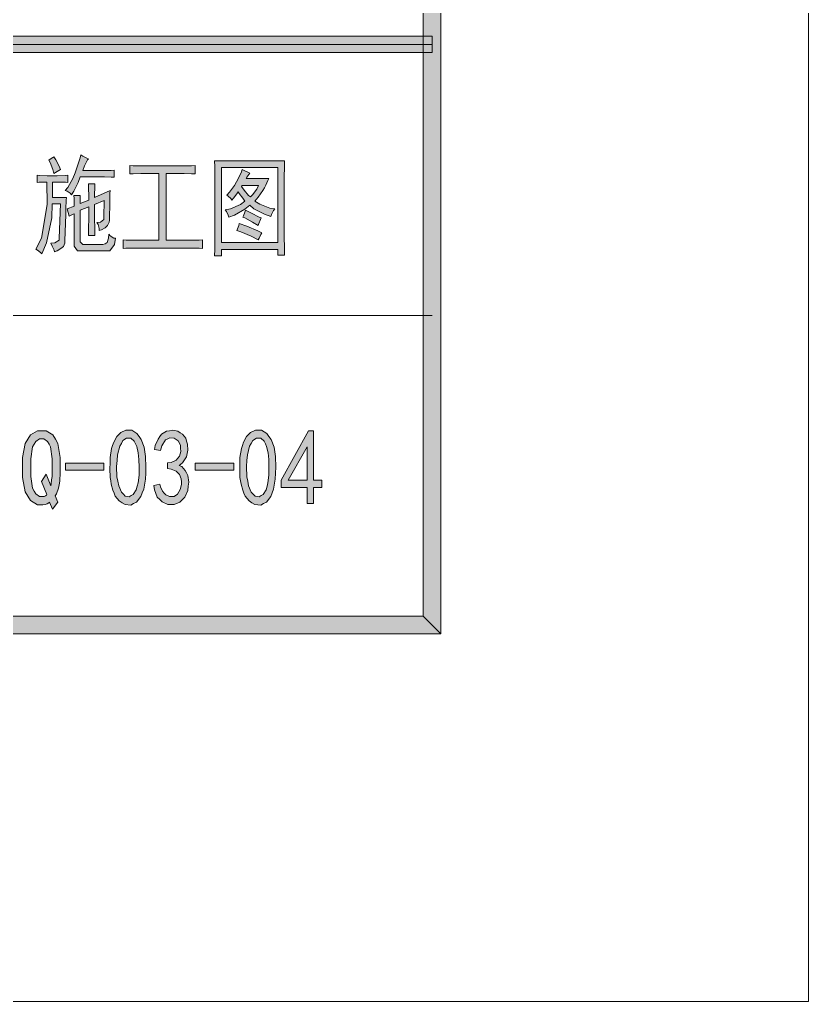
# Model space of a CAD drawing. Header units: millimetres. Extents: x 805 to 6044844, y 120 to 7887884.
# Drawn here: x 6041700 to 6044844, y 7798792 to 7802704 of the extents above; entities that cross this region are included whole.
import ezdxf

# ---------------------------------------------------------------- set-up
doc = ezdxf.new("R2010")
doc.units = ezdxf.units.MM

msp = doc.modelspace()

# ---------------------------------------------------------------- hatches: boundary and pattern name
h = msp.add_hatch(color=0)
h.dxf.hatch_style = 2
h.paths.add_polyline_path([(6043378.9, 7800256.9), (6043309.1, 7800327.2), (6043309.1, 7886349.6), (6043378.9, 7886419.9)])
h = msp.add_hatch(color=0)
h.dxf.hatch_style = 2
h.paths.add_polyline_path([(6035838.5, 7802573.2), (6035838.5, 7802637.6), (6043344, 7802637.6), (6043344, 7802573.2)])
h = msp.add_hatch(color=0)
h.dxf.hatch_style = 2
h.paths.add_polyline_path([(6041837, 7802157.9), (6041844.5, 7802145.5), (6041857.4, 7802120.3), (6041862.8, 7802107.4), (6041856.9, 7802103.1), (6041844, 7802095.1), (6041837, 7802090.8), (6041832.7, 7802107.4), (6041822.5, 7802134.2), (6041817.1, 7802144.4), (6041822.5, 7802148.2), (6041832.7, 7802154.6)])
h = msp.add_hatch(color=0)
h.dxf.hatch_style = 2
h.paths.add_polyline_path([(6041974.4, 7802149.8), (6041970.6, 7802145.5), (6041959.4, 7802121.9), (6041951.9, 7802102.6), (6042027, 7802102.6), (6042039.3, 7802102.6), (6042064.6, 7802103.1), (6042076.9, 7802104.2), (6042076.9, 7802075.7), (6042064.6, 7802076.3), (6042039.3, 7802077.3), (6042027, 7802077.3), (6041942.2, 7802077.3), (6041933.6, 7802055.3), (6041915.9, 7802019.9), (6041907.3, 7802006.5), (6041902.5, 7802012.4), (6041889.6, 7802021), (6041881.6, 7802023.1), (6041892.3, 7802035), (6041912.1, 7802070.4), (6041921.3, 7802094), (6041930.4, 7802117.6), (6041941.7, 7802153), (6041943.8, 7802164.8), (6041952.4, 7802160), (6041968, 7802151.9)])
h = msp.add_hatch(color=0)
h.dxf.hatch_style = 2
h.paths.add_polyline_path([(6042339.9, 7802120.8), (6042356, 7802120.8), (6042386, 7802121.9), (6042399.4, 7802122.4), (6042399.4, 7802089.2), (6042386, 7802089.7), (6042356, 7802090.8), (6042339.9, 7802090.8), (6042284.6, 7802090.8), (6042284.6, 7801824.6), (6042372.1, 7801824.6), (6042387.6, 7801824.6), (6042416.1, 7801825.1), (6042429, 7801826.2), (6042429, 7801792.4), (6042416.1, 7801793.4), (6042388.7, 7801794), (6042373.7, 7801794), (6042164.9, 7801794), (6042149.9, 7801794), (6042124.1, 7801793.4), (6042113.4, 7801792.4), (6042113.4, 7801826.2), (6042125.2, 7801825.1), (6042151.5, 7801824.6), (6042166, 7801824.6), (6042255.1, 7801824.6), (6042255.1, 7802090.8), (6042200.9, 7802090.8), (6042183.7, 7802090.8), (6042153.1, 7802089.7), (6042140.2, 7802089.2), (6042140.2, 7802122.4), (6042153.1, 7802121.9), (6042183.7, 7802120.8), (6042200.9, 7802120.8)])
h = msp.add_hatch(color=0)
h.paths.add_polyline_path([(6042756.3, 7802141.2), (6042755.8, 7802120.3), (6042755.3, 7802073.6), (6042755.3, 7802048.4), (6042755.3, 7801868), (6042755.3, 7801842.3), (6042755.8, 7801790.8), (6042756.3, 7801765.5), (6042729.5, 7801765.5), (6042729.5, 7801787.5), (6042504.6, 7801787.5), (6042504.6, 7801762.3), (6042477.3, 7801762.3), (6042478.3, 7801788.1), (6042478.9, 7801842.3), (6042478.9, 7801870.2), (6042478.9, 7802048.4), (6042478.9, 7802073.1), (6042478.3, 7802119.2), (6042477.3, 7802141.2)])
h.paths.add_polyline_path([(6042729.5, 7801816), (6042729.5, 7802114.4), (6042504.6, 7802114.4), (6042504.6, 7801816)])
h = msp.add_hatch(color=0)
h.dxf.hatch_style = 2
h.paths.add_polyline_path([(6041892.3, 7802055.3), (6041883.7, 7802055.9), (6041866, 7802057), (6041857.4, 7802057), (6041831.6, 7802057), (6041831.6, 7801994.7), (6041886.9, 7801994.7), (6041886.4, 7801984.5), (6041884.8, 7801950.7), (6041884.2, 7801927.1), (6041880.5, 7801823), (6041880.5, 7801813.3), (6041875.1, 7801799.9), (6041869.7, 7801795.6), (6041864.4, 7801791.8), (6041849.4, 7801783.2), (6041839.7, 7801779), (6041838.1, 7801784.9), (6041830.6, 7801801.5), (6041825.2, 7801812.8), (6041841.3, 7801814.4), (6041857.4, 7801824.6), (6041857.4, 7801832.6), (6041862.8, 7801969.5), (6041830.6, 7801969.5), (6041828.4, 7801913.7), (6041807.5, 7801814.4), (6041788.7, 7801770.4), (6041783.3, 7801776.3), (6041771, 7801785.9), (6041764.6, 7801789.2), (6041788.2, 7801832.6), (6041810.2, 7801966.8), (6041809.1, 7802057), (6041797.8, 7802057), (6041778.5, 7802055.9), (6041769.9, 7802055.3), (6041769.9, 7802083.8), (6041780.7, 7802083.3), (6041810.7, 7802082.2), (6041830.6, 7802082.2), (6041850.4, 7802082.2), (6041881.6, 7802083.3), (6041892.3, 7802083.8)])
h = msp.add_hatch(color=0)
h.paths.add_polyline_path([(6042617.9, 7802092.4), (6042613.6, 7802087.5), (6042606.1, 7802076.3), (6042602.8, 7802070.4), (6042693, 7802070.4), (6042690.3, 7802062.9), (6042681.7, 7802044.6), (6042675.8, 7802033.3), (6042669.4, 7802022.6), (6042650.6, 7801996.3), (6042637.7, 7801981.3), (6042658.1, 7801968.4), (6042697.8, 7801953.4), (6042717.2, 7801950.7), (6042712.9, 7801943.2), (6042704.8, 7801927.1), (6042701.1, 7801919), (6042676.4, 7801928.2), (6042634.5, 7801950.7), (6042617.9, 7801964.1), (6042598, 7801948.5), (6042556.2, 7801924.9), (6042534.2, 7801916.9), (6042532, 7801924.9), (6042524.5, 7801938.9), (6042519.1, 7801945.9), (6042540.6, 7801950.2), (6042580.8, 7801967.9), (6042598.6, 7801981.3), (6042589.4, 7801992), (6042576, 7802010.8), (6042571.7, 7802018.3), (6042565.8, 7802009.7), (6042552.9, 7801993.1), (6042546, 7801984.5), (6042541.7, 7801991.5), (6042531.5, 7802001.1), (6042526.1, 7802004.9), (6042537.4, 7802016.7), (6042557.2, 7802043), (6042565.3, 7802058), (6042573.3, 7802072.5), (6042584.6, 7802097.2), (6042587.8, 7802107.4), (6042594.8, 7802103.1), (6042609.8, 7802095.6)])
h.paths.add_polyline_path([(6042585.1, 7802038.7), (6042595.3, 7802024.2), (6042613, 7802003.8), (6042620.6, 7801997.9), (6042629.1, 7802006.5), (6042645.2, 7802029), (6042652.8, 7802043.5), (6042587.8, 7802043.5)])
h = msp.add_hatch(color=0)
h.dxf.hatch_style = 2
h.paths.add_polyline_path([(6041918, 7801960.9), (6041918, 7801970), (6041917.5, 7801991.5), (6041916.4, 7802003.3), (6041942.2, 7802003.3), (6041941.7, 7801992), (6041941.1, 7801975.9), (6041941.1, 7801971.1), (6041976, 7801984.5), (6041976, 7802000.6), (6041975.5, 7802033.3), (6041974.4, 7802050), (6042000.2, 7802050), (6041999.6, 7802035), (6041999.1, 7802007), (6041999.1, 7801994.7), (6042060.8, 7802023.1), (6042060.3, 7802010.8), (6042059.7, 7801988.8), (6042059.7, 7801979.7), (6042058.1, 7801905.1), (6042057, 7801897), (6042050.6, 7801883.6), (6042046.3, 7801879.3), (6042041.5, 7801874.5), (6042027, 7801866.4), (6042017.9, 7801863.2), (6042017.9, 7801871.8), (6042013, 7801887.9), (6042008.2, 7801895.4), (6042022.7, 7801897), (6042036.1, 7801907.8), (6042035.6, 7801916.9), (6042036.7, 7801982.9), (6041999.1, 7801967.9), (6041999.1, 7801922.2), (6041999.6, 7801860.5), (6042000.2, 7801844.4), (6041974.4, 7801844.4), (6041975.5, 7801864.8), (6041976, 7801921.2), (6041976, 7801957.7), (6041941.1, 7801944.3), (6041941.1, 7801829.4), (6041941.1, 7801818.7), (6041952.4, 7801807.4), (6041963.7, 7801807.4), (6042025.9, 7801807.4), (6042031.8, 7801807.4), (6042041.5, 7801810.1), (6042045.2, 7801812.8), (6042049, 7801815.4), (6042054.4, 7801833.7), (6042055.4, 7801849.8), (6042061.9, 7801842.3), (6042075.3, 7801833.7), (6042082.3, 7801832.6), (6042079, 7801807.4), (6042059.7, 7801782.2), (6042043.6, 7801782.2), (6041944.9, 7801782.2), (6041931.5, 7801782.2), (6041918, 7801801), (6041918, 7801819.2), (6041918, 7801930.8), (6041913.2, 7801928.7), (6041903, 7801923.9), (6041897.7, 7801920.6), (6041889.6, 7801950.7)])
h = msp.add_hatch(color=0)
h.dxf.hatch_style = 2
h.paths.add_polyline_path([(6042601.2, 7801944.3), (6042624.3, 7801932.4), (6042655.4, 7801916.9), (6042663.5, 7801913.7), (6042660.3, 7801907.2), (6042653.8, 7801891.7), (6042651.2, 7801883.6), (6042628.6, 7801897), (6042597.5, 7801913.7), (6042589.4, 7801916.9), (6042592.7, 7801922.8), (6042598.6, 7801936.7)])
h = msp.add_hatch(color=0)
h.dxf.hatch_style = 2
h.paths.add_polyline_path([(6042576, 7801891.7), (6042605.5, 7801880.9), (6042650.1, 7801862.1), (6042665.1, 7801854.6), (6042661.3, 7801848.2), (6042654.9, 7801833.7), (6042651.2, 7801826.2), (6042623.8, 7801840.7), (6042581.4, 7801858.9), (6042566.4, 7801863.2), (6042569, 7801870.2), (6042573.9, 7801884.1)])
h = msp.add_hatch(color=0)
h.paths.add_polyline_path([(6041862.2, 7800919.2), (6041862.2, 7800899.3), (6041860.1, 7800865), (6041857.9, 7800851), (6041855.3, 7800837.1), (6041847.7, 7800815.1), (6041842.4, 7800806.5), (6041853.1, 7800781.3), (6041831.6, 7800752.8), (6041819.3, 7800781.3), (6041816.6, 7800778.6), (6041809.6, 7800774.8), (6041805.9, 7800773.8), (6041801.6, 7800772.1), (6041793, 7800771.1), (6041788.2, 7800771.1), (6041771, 7800771.1), (6041743.1, 7800788.2), (6041732.9, 7800805.4), (6041722.7, 7800823.1), (6041712.5, 7800880), (6041712.5, 7800919.2), (6041712.5, 7800958.9), (6041722.7, 7801015.3), (6041732.9, 7801032.4), (6041743.1, 7801049.1), (6041771, 7801065.7), (6041788.2, 7801065.7), (6041805.9, 7801065.7), (6041833.3, 7801049.1), (6041842.9, 7801032.4), (6041852.6, 7801015.3), (6041862.2, 7800958.9)])
h.paths.add_polyline_path([(6041830, 7800919.2), (6041830, 7800954.6), (6041824.1, 7801001.3), (6041817.7, 7801012), (6041811.8, 7801022.8), (6041796.8, 7801034), (6041788.2, 7801034), (6041779.6, 7801034), (6041764.6, 7801022.8), (6041758.1, 7801012), (6041751.7, 7801001.3), (6041745.2, 7800954.6), (6041745.2, 7800919.2), (6041745.2, 7800883.8), (6041751.7, 7800837.1), (6041758.1, 7800825.8), (6041764.6, 7800814.5), (6041779.6, 7800803.3), (6041788.2, 7800803.3), (6041791.4, 7800803.3), (6041797.8, 7800804.3), (6041800.5, 7800805.4), (6041803.2, 7800807), (6041807, 7800809.7), (6041808.6, 7800811.3), (6041787.1, 7800863.9), (6041805.9, 7800892.4), (6041824.7, 7800846.7), (6041825.7, 7800855.3), (6041827.9, 7800870.4), (6041829, 7800877.3), (6041829.5, 7800883.8), (6041830, 7800905.2)])
h = msp.add_hatch(color=0)
h.paths.add_polyline_path([(6042060.8, 7800936.9), (6042061.3, 7800959.4), (6042066.2, 7800994.9), (6042070.5, 7801007.7), (6042075.3, 7801020.6), (6042087.6, 7801042.6), (6042095.7, 7801050.7), (6042103.7, 7801059.3), (6042123.6, 7801067.9), (6042135.4, 7801067.9), (6042147.2, 7801067.9), (6042167.6, 7801055.5), (6042176.7, 7801043.2), (6042185.3, 7801030.8), (6042196.6, 7801000.2), (6042199.3, 7800981.4), (6042201.9, 7800963.2), (6042203.6, 7800920.8), (6042203, 7800896.7), (6042201.9, 7800872.5), (6042195, 7800833.3), (6042189.1, 7800818.3), (6042183.7, 7800803.3), (6042166.5, 7800781.8), (6042154.7, 7800775.9), (6042143.5, 7800770), (6042120.4, 7800771.6), (6042109.1, 7800778.6), (6042097.8, 7800786.1), (6042081.2, 7800804.9), (6042076.9, 7800816.7), (6042072.1, 7800828.5), (6042065.1, 7800853.2), (6042063.5, 7800866.1), (6042061.3, 7800879.5), (6042059.7, 7800914.9)])
h.paths.add_polyline_path([(6042088.7, 7800947.1), (6042087.1, 7800924), (6042088.2, 7800882.7), (6042091.4, 7800864.5), (6042095.2, 7800846.7), (6042105.9, 7800821), (6042113.9, 7800813.5), (6042121.4, 7800805.4), (6042137.5, 7800802.7), (6042145.6, 7800807.6), (6042153.6, 7800811.9), (6042165.5, 7800830.6), (6042169.2, 7800844.6), (6042173, 7800858.5), (6042176.7, 7800888.6), (6042176.7, 7800905.2), (6042176.7, 7800921.3), (6042175.7, 7800951.4), (6042174.6, 7800964.8), (6042173.5, 7800978.2), (6042167.6, 7801002.9), (6042162.2, 7801013.6), (6042157.4, 7801024.9), (6042144, 7801036.2), (6042135.4, 7801036.7), (6042126.8, 7801036.7), (6042112.3, 7801026.5), (6042105.9, 7801015.3), (6042099.4, 7801004.5), (6042090.9, 7800970.2)])
h = msp.add_hatch(color=0)
h.dxf.hatch_style = 2
h.paths.add_polyline_path([(6042234.7, 7800848.4), (6042258.8, 7800853.7), (6042261.5, 7800842.4), (6042270.1, 7800824.7), (6042276, 7800817.2), (6042282.5, 7800810.2), (6042297.5, 7800803.3), (6042306.6, 7800803.8), (6042315.7, 7800804.3), (6042330.2, 7800813.5), (6042335.6, 7800822.6), (6042340.9, 7800831.2), (6042345.8, 7800851.6), (6042345.2, 7800862.8), (6042344.2, 7800874.1), (6042337.2, 7800891.8), (6042330.8, 7800898.3), (6042324.3, 7800904.7), (6042303.9, 7800913.3), (6042290, 7800916), (6042290, 7800938), (6042303.9, 7800939.6), (6042324.3, 7800948.7), (6042330.8, 7800956.2), (6042337.2, 7800964.3), (6042343.1, 7800983.6), (6042342, 7800995.9), (6042341.5, 7801008.3), (6042332.9, 7801026), (6042324.8, 7801031.4), (6042316.8, 7801036.7), (6042299.6, 7801038.3), (6042290.5, 7801034), (6042281.4, 7801029.7), (6042266.9, 7801006.1), (6042261.5, 7800986.8), (6042237.4, 7800991.6), (6042241.1, 7801007.2), (6042252.4, 7801032.4), (6042259.4, 7801042.6), (6042266.4, 7801052.3), (6042285.7, 7801064.1), (6042298, 7801065.7), (6042309.8, 7801067.9), (6042331.3, 7801064.1), (6042340.4, 7801058.2), (6042349.5, 7801052.8), (6042362.4, 7801036.2), (6042365.6, 7801024.9), (6042369.4, 7801013.1), (6042370.5, 7800988.4), (6042367.8, 7800975), (6042365.1, 7800961.6), (6042349.5, 7800938), (6042336.7, 7800927.8), (6042346.3, 7800922.9), (6042360.8, 7800907.4), (6042365.6, 7800897.7), (6042371, 7800887.5), (6042374.2, 7800860.7), (6042372.6, 7800844.6), (6042371, 7800828), (6042359.2, 7800801.7), (6042349, 7800791.5), (6042338.8, 7800781.3), (6042316.3, 7800771.6), (6042303.4, 7800772.1), (6042290.5, 7800772.1), (6042268, 7800782.3), (6042258.8, 7800792), (6042249.2, 7800801.7), (6042237.4, 7800830.1)])
h = msp.add_hatch(color=0)
h.paths.add_polyline_path([(6042578.2, 7800936.9), (6042578.7, 7800959.4), (6042584.1, 7800994.9), (6042588.4, 7801007.7), (6042592.7, 7801020.6), (6042605, 7801042.6), (6042613, 7801050.7), (6042621.1, 7801059.3), (6042641, 7801067.9), (6042652.8, 7801067.9), (6042664.6, 7801067.9), (6042685.5, 7801055.5), (6042694.1, 7801043.2), (6042702.7, 7801030.8), (6042714.5, 7801000.2), (6042717.2, 7800981.4), (6042719.8, 7800963.2), (6042721.5, 7800920.8), (6042720.4, 7800896.7), (6042719.3, 7800872.5), (6042712.9, 7800833.3), (6042707, 7800818.3), (6042701.1, 7800803.3), (6042683.9, 7800781.8), (6042672.6, 7800775.9), (6042661.3, 7800770), (6042638.3, 7800771.6), (6042626.5, 7800778.6), (6042615.2, 7800786.1), (6042599.1, 7800804.9), (6042594.3, 7800816.7), (6042589.4, 7800828.5), (6042583, 7800853.2), (6042580.8, 7800866.1), (6042578.7, 7800879.5), (6042577.6, 7800914.9)])
h.paths.add_polyline_path([(6042606.6, 7800947.1), (6042604.5, 7800924), (6042606.1, 7800882.7), (6042609.3, 7800864.5), (6042612.5, 7800846.7), (6042623.8, 7800821), (6042631.3, 7800813.5), (6042639.3, 7800805.4), (6042654.9, 7800802.7), (6042663, 7800807.6), (6042671, 7800811.9), (6042682.8, 7800830.6), (6042686.6, 7800844.6), (6042690.3, 7800858.5), (6042694.1, 7800888.6), (6042694.1, 7800905.2), (6042694.1, 7800921.3), (6042693, 7800951.4), (6042691.9, 7800964.8), (6042690.9, 7800978.2), (6042685, 7801002.9), (6042680.1, 7801013.6), (6042674.8, 7801024.9), (6042661.3, 7801036.2), (6042652.8, 7801036.7), (6042644.7, 7801036.7), (6042629.7, 7801026.5), (6042623.2, 7801015.3), (6042616.8, 7801004.5), (6042608.8, 7800970.2)])
h = msp.add_hatch(color=0)
h.paths.add_polyline_path([(6042846.5, 7800840.3), (6042742.4, 7800840.3), (6042742.4, 7800868.7), (6042851.9, 7801065.7), (6042872.3, 7801065.7), (6042872.3, 7800868.7), (6042904.5, 7800868.7), (6042904.5, 7800840.3), (6042872.3, 7800840.3), (6042872.3, 7800775.9), (6042846.5, 7800775.9)])
h.paths.add_polyline_path([(6042846.5, 7800868.7), (6042846.5, 7801001.8), (6042770.8, 7800868.7)])
h = msp.add_hatch(color=0)
h.dxf.hatch_style = 2
h.paths.add_polyline_path([(6042036.1, 7800909), (6041882.6, 7800909), (6041882.6, 7800936.4), (6042036.1, 7800936.4)])
h = msp.add_hatch(color=0)
h.dxf.hatch_style = 2
h.paths.add_polyline_path([(6042554, 7800909), (6042400, 7800909), (6042400, 7800936.4), (6042554, 7800936.4)])
h = msp.add_hatch(color=0)
h.dxf.hatch_style = 2
h.paths.add_polyline_path([(5922419.8, 7800256.9), (5922489.5, 7800327.2), (6043309.1, 7800327.2), (6043378.9, 7800256.9)])

# ---------------------------------------------------------------- linework, layer by layer
at = {"color": 0, "lineweight": 0}
for points in [[(5918704.9, 7798792.3), (5918704.9, 7887884.5), (6044844, 7887884.5), (6044844, 7798792.3)], [(6043378.9, 7800256.9), (6043309.1, 7800327.2), (6043309.1, 7886349.6), (6043378.9, 7886419.9)], [(6035838.5, 7802573.2), (6035838.5, 7802637.6), (6043344, 7802637.6), (6043344, 7802573.2)], [(6041837, 7802157.9), (6041844.5, 7802145.5), (6041857.4, 7802120.3), (6041862.8, 7802107.4), (6041856.9, 7802103.1), (6041844, 7802095.1), (6041837, 7802090.8), (6041832.7, 7802107.4), (6041822.5, 7802134.2), (6041817.1, 7802144.4), (6041822.5, 7802148.2), (6041832.7, 7802154.6)], [(6041974.4, 7802149.8), (6041970.6, 7802145.5), (6041959.4, 7802121.9), (6041951.9, 7802102.6), (6042027, 7802102.6), (6042039.3, 7802102.6), (6042064.6, 7802103.1), (6042076.9, 7802104.2), (6042076.9, 7802075.7), (6042064.6, 7802076.3), (6042039.3, 7802077.3), (6042027, 7802077.3), (6041942.2, 7802077.3), (6041933.6, 7802055.3), (6041915.9, 7802019.9), (6041907.3, 7802006.5), (6041902.5, 7802012.4), (6041889.6, 7802021), (6041881.6, 7802023.1), (6041892.3, 7802035), (6041912.1, 7802070.4), (6041921.3, 7802094), (6041930.4, 7802117.6), (6041941.7, 7802153), (6041943.8, 7802164.8), (6041952.4, 7802160), (6041968, 7802151.9)], [(6042339.9, 7802120.8), (6042356, 7802120.8), (6042386, 7802121.9), (6042399.4, 7802122.4), (6042399.4, 7802089.2), (6042386, 7802089.7), (6042356, 7802090.8), (6042339.9, 7802090.8), (6042284.6, 7802090.8), (6042284.6, 7801824.6), (6042372.1, 7801824.6), (6042387.6, 7801824.6), (6042416.1, 7801825.1), (6042429, 7801826.2), (6042429, 7801792.4), (6042416.1, 7801793.4), (6042388.7, 7801794), (6042373.7, 7801794), (6042164.9, 7801794), (6042149.9, 7801794), (6042124.1, 7801793.4), (6042113.4, 7801792.4), (6042113.4, 7801826.2), (6042125.2, 7801825.1), (6042151.5, 7801824.6), (6042166, 7801824.6), (6042255.1, 7801824.6), (6042255.1, 7802090.8), (6042200.9, 7802090.8), (6042183.7, 7802090.8), (6042153.1, 7802089.7), (6042140.2, 7802089.2), (6042140.2, 7802122.4), (6042153.1, 7802121.9), (6042183.7, 7802120.8), (6042200.9, 7802120.8)], [(6042756.3, 7802141.2), (6042755.8, 7802120.3), (6042755.3, 7802073.6), (6042755.3, 7802048.4), (6042755.3, 7801868), (6042755.3, 7801842.3), (6042755.8, 7801790.8), (6042756.3, 7801765.5), (6042729.5, 7801765.5), (6042729.5, 7801787.5), (6042504.6, 7801787.5), (6042504.6, 7801762.3), (6042477.3, 7801762.3), (6042478.3, 7801788.1), (6042478.9, 7801842.3), (6042478.9, 7801870.2), (6042478.9, 7802048.4), (6042478.9, 7802073.1), (6042478.3, 7802119.2), (6042477.3, 7802141.2)], [(6042729.5, 7801816), (6042729.5, 7802114.4), (6042504.6, 7802114.4), (6042504.6, 7801816)], [(6041892.3, 7802055.3), (6041883.7, 7802055.9), (6041866, 7802057), (6041857.4, 7802057), (6041831.6, 7802057), (6041831.6, 7801994.7), (6041886.9, 7801994.7), (6041886.4, 7801984.5), (6041884.8, 7801950.7), (6041884.2, 7801927.1), (6041880.5, 7801823), (6041880.5, 7801813.3), (6041875.1, 7801799.9), (6041869.7, 7801795.6), (6041864.4, 7801791.8), (6041849.4, 7801783.2), (6041839.7, 7801779), (6041838.1, 7801784.9), (6041830.6, 7801801.5), (6041825.2, 7801812.8), (6041841.3, 7801814.4), (6041857.4, 7801824.6), (6041857.4, 7801832.6), (6041862.8, 7801969.5), (6041830.6, 7801969.5), (6041828.4, 7801913.7), (6041807.5, 7801814.4), (6041788.7, 7801770.4), (6041783.3, 7801776.3), (6041771, 7801785.9), (6041764.6, 7801789.2), (6041788.2, 7801832.6), (6041810.2, 7801966.8), (6041809.1, 7802057), (6041797.8, 7802057), (6041778.5, 7802055.9), (6041769.9, 7802055.3), (6041769.9, 7802083.8), (6041780.7, 7802083.3), (6041810.7, 7802082.2), (6041830.6, 7802082.2), (6041850.4, 7802082.2), (6041881.6, 7802083.3), (6041892.3, 7802083.8)], [(6042617.9, 7802092.4), (6042613.6, 7802087.5), (6042606.1, 7802076.3), (6042602.8, 7802070.4), (6042693, 7802070.4), (6042690.3, 7802062.9), (6042681.7, 7802044.6), (6042675.8, 7802033.3), (6042669.4, 7802022.6), (6042650.6, 7801996.3), (6042637.7, 7801981.3), (6042658.1, 7801968.4), (6042697.8, 7801953.4), (6042717.2, 7801950.7), (6042712.9, 7801943.2), (6042704.8, 7801927.1), (6042701.1, 7801919), (6042676.4, 7801928.2), (6042634.5, 7801950.7), (6042617.9, 7801964.1), (6042598, 7801948.5), (6042556.2, 7801924.9), (6042534.2, 7801916.9), (6042532, 7801924.9), (6042524.5, 7801938.9), (6042519.1, 7801945.9), (6042540.6, 7801950.2), (6042580.8, 7801967.9), (6042598.6, 7801981.3), (6042589.4, 7801992), (6042576, 7802010.8), (6042571.7, 7802018.3), (6042565.8, 7802009.7), (6042552.9, 7801993.1), (6042546, 7801984.5), (6042541.7, 7801991.5), (6042531.5, 7802001.1), (6042526.1, 7802004.9), (6042537.4, 7802016.7), (6042557.2, 7802043), (6042565.3, 7802058), (6042573.3, 7802072.5), (6042584.6, 7802097.2), (6042587.8, 7802107.4), (6042594.8, 7802103.1), (6042609.8, 7802095.6)], [(6041918, 7801960.9), (6041918, 7801970), (6041917.5, 7801991.5), (6041916.4, 7802003.3), (6041942.2, 7802003.3), (6041941.7, 7801992), (6041941.1, 7801975.9), (6041941.1, 7801971.1), (6041976, 7801984.5), (6041976, 7802000.6), (6041975.5, 7802033.3), (6041974.4, 7802050), (6042000.2, 7802050), (6041999.6, 7802035), (6041999.1, 7802007), (6041999.1, 7801994.7), (6042060.8, 7802023.1), (6042060.3, 7802010.8), (6042059.7, 7801988.8), (6042059.7, 7801979.7), (6042058.1, 7801905.1), (6042057, 7801897), (6042050.6, 7801883.6), (6042046.3, 7801879.3), (6042041.5, 7801874.5), (6042027, 7801866.4), (6042017.9, 7801863.2), (6042017.9, 7801871.8), (6042013, 7801887.9), (6042008.2, 7801895.4), (6042022.7, 7801897), (6042036.1, 7801907.8), (6042035.6, 7801916.9), (6042036.7, 7801982.9), (6041999.1, 7801967.9), (6041999.1, 7801922.2), (6041999.6, 7801860.5), (6042000.2, 7801844.4), (6041974.4, 7801844.4), (6041975.5, 7801864.8), (6041976, 7801921.2), (6041976, 7801957.7), (6041941.1, 7801944.3), (6041941.1, 7801829.4), (6041941.1, 7801818.7), (6041952.4, 7801807.4), (6041963.7, 7801807.4), (6042025.9, 7801807.4), (6042031.8, 7801807.4), (6042041.5, 7801810.1), (6042045.2, 7801812.8), (6042049, 7801815.4), (6042054.4, 7801833.7), (6042055.4, 7801849.8), (6042061.9, 7801842.3), (6042075.3, 7801833.7), (6042082.3, 7801832.6), (6042079, 7801807.4), (6042059.7, 7801782.2), (6042043.6, 7801782.2), (6041944.9, 7801782.2), (6041931.5, 7801782.2), (6041918, 7801801), (6041918, 7801819.2), (6041918, 7801930.8), (6041913.2, 7801928.7), (6041903, 7801923.9), (6041897.7, 7801920.6), (6041889.6, 7801950.7)], [(6042585.1, 7802038.7), (6042595.3, 7802024.2), (6042613, 7802003.8), (6042620.6, 7801997.9), (6042629.1, 7802006.5), (6042645.2, 7802029), (6042652.8, 7802043.5), (6042587.8, 7802043.5)], [(6042601.2, 7801944.3), (6042624.3, 7801932.4), (6042655.4, 7801916.9), (6042663.5, 7801913.7), (6042660.3, 7801907.2), (6042653.8, 7801891.7), (6042651.2, 7801883.6), (6042628.6, 7801897), (6042597.5, 7801913.7), (6042589.4, 7801916.9), (6042592.7, 7801922.8), (6042598.6, 7801936.7)], [(6042576, 7801891.7), (6042605.5, 7801880.9), (6042650.1, 7801862.1), (6042665.1, 7801854.6), (6042661.3, 7801848.2), (6042654.9, 7801833.7), (6042651.2, 7801826.2), (6042623.8, 7801840.7), (6042581.4, 7801858.9), (6042566.4, 7801863.2), (6042569, 7801870.2), (6042573.9, 7801884.1)], [(6041862.2, 7800919.2), (6041862.2, 7800899.3), (6041860.1, 7800865), (6041857.9, 7800851), (6041855.3, 7800837.1), (6041847.7, 7800815.1), (6041842.4, 7800806.5), (6041853.1, 7800781.3), (6041831.6, 7800752.8), (6041819.3, 7800781.3), (6041816.6, 7800778.6), (6041809.6, 7800774.8), (6041805.9, 7800773.8), (6041801.6, 7800772.1), (6041793, 7800771.1), (6041788.2, 7800771.1), (6041771, 7800771.1), (6041743.1, 7800788.2), (6041732.9, 7800805.4), (6041722.7, 7800823.1), (6041712.5, 7800880), (6041712.5, 7800919.2), (6041712.5, 7800958.9), (6041722.7, 7801015.3), (6041732.9, 7801032.4), (6041743.1, 7801049.1), (6041771, 7801065.7), (6041788.2, 7801065.7), (6041805.9, 7801065.7), (6041833.3, 7801049.1), (6041842.9, 7801032.4), (6041852.6, 7801015.3), (6041862.2, 7800958.9)], [(6042060.8, 7800936.9), (6042061.3, 7800959.4), (6042066.2, 7800994.9), (6042070.5, 7801007.7), (6042075.3, 7801020.6), (6042087.6, 7801042.6), (6042095.7, 7801050.7), (6042103.7, 7801059.3), (6042123.6, 7801067.9), (6042135.4, 7801067.9), (6042147.2, 7801067.9), (6042167.6, 7801055.5), (6042176.7, 7801043.2), (6042185.3, 7801030.8), (6042196.6, 7801000.2), (6042199.3, 7800981.4), (6042201.9, 7800963.2), (6042203.6, 7800920.8), (6042203, 7800896.7), (6042201.9, 7800872.5), (6042195, 7800833.3), (6042189.1, 7800818.3), (6042183.7, 7800803.3), (6042166.5, 7800781.8), (6042154.7, 7800775.9), (6042143.5, 7800770), (6042120.4, 7800771.6), (6042109.1, 7800778.6), (6042097.8, 7800786.1), (6042081.2, 7800804.9), (6042076.9, 7800816.7), (6042072.1, 7800828.5), (6042065.1, 7800853.2), (6042063.5, 7800866.1), (6042061.3, 7800879.5), (6042059.7, 7800914.9)], [(6042234.7, 7800848.4), (6042258.8, 7800853.7), (6042261.5, 7800842.4), (6042270.1, 7800824.7), (6042276, 7800817.2), (6042282.5, 7800810.2), (6042297.5, 7800803.3), (6042306.6, 7800803.8), (6042315.7, 7800804.3), (6042330.2, 7800813.5), (6042335.6, 7800822.6), (6042340.9, 7800831.2), (6042345.8, 7800851.6), (6042345.2, 7800862.8), (6042344.2, 7800874.1), (6042337.2, 7800891.8), (6042330.8, 7800898.3), (6042324.3, 7800904.7), (6042303.9, 7800913.3), (6042290, 7800916), (6042290, 7800938), (6042303.9, 7800939.6), (6042324.3, 7800948.7), (6042330.8, 7800956.2), (6042337.2, 7800964.3), (6042343.1, 7800983.6), (6042342, 7800995.9), (6042341.5, 7801008.3), (6042332.9, 7801026), (6042324.8, 7801031.4), (6042316.8, 7801036.7), (6042299.6, 7801038.3), (6042290.5, 7801034), (6042281.4, 7801029.7), (6042266.9, 7801006.1), (6042261.5, 7800986.8), (6042237.4, 7800991.6), (6042241.1, 7801007.2), (6042252.4, 7801032.4), (6042259.4, 7801042.6), (6042266.4, 7801052.3), (6042285.7, 7801064.1), (6042298, 7801065.7), (6042309.8, 7801067.9), (6042331.3, 7801064.1), (6042340.4, 7801058.2), (6042349.5, 7801052.8), (6042362.4, 7801036.2), (6042365.6, 7801024.9), (6042369.4, 7801013.1), (6042370.5, 7800988.4), (6042367.8, 7800975), (6042365.1, 7800961.6), (6042349.5, 7800938), (6042336.7, 7800927.8), (6042346.3, 7800922.9), (6042360.8, 7800907.4), (6042365.6, 7800897.7), (6042371, 7800887.5), (6042374.2, 7800860.7), (6042372.6, 7800844.6), (6042371, 7800828), (6042359.2, 7800801.7), (6042349, 7800791.5), (6042338.8, 7800781.3), (6042316.3, 7800771.6), (6042303.4, 7800772.1), (6042290.5, 7800772.1), (6042268, 7800782.3), (6042258.8, 7800792), (6042249.2, 7800801.7), (6042237.4, 7800830.1)], [(6042578.2, 7800936.9), (6042578.7, 7800959.4), (6042584.1, 7800994.9), (6042588.4, 7801007.7), (6042592.7, 7801020.6), (6042605, 7801042.6), (6042613, 7801050.7), (6042621.1, 7801059.3), (6042641, 7801067.9), (6042652.8, 7801067.9), (6042664.6, 7801067.9), (6042685.5, 7801055.5), (6042694.1, 7801043.2), (6042702.7, 7801030.8), (6042714.5, 7801000.2), (6042717.2, 7800981.4), (6042719.8, 7800963.2), (6042721.5, 7800920.8), (6042720.4, 7800896.7), (6042719.3, 7800872.5), (6042712.9, 7800833.3), (6042707, 7800818.3), (6042701.1, 7800803.3), (6042683.9, 7800781.8), (6042672.6, 7800775.9), (6042661.3, 7800770), (6042638.3, 7800771.6), (6042626.5, 7800778.6), (6042615.2, 7800786.1), (6042599.1, 7800804.9), (6042594.3, 7800816.7), (6042589.4, 7800828.5), (6042583, 7800853.2), (6042580.8, 7800866.1), (6042578.7, 7800879.5), (6042577.6, 7800914.9)], [(6042846.5, 7800840.3), (6042742.4, 7800840.3), (6042742.4, 7800868.7), (6042851.9, 7801065.7), (6042872.3, 7801065.7), (6042872.3, 7800868.7), (6042904.5, 7800868.7), (6042904.5, 7800840.3), (6042872.3, 7800840.3), (6042872.3, 7800775.9), (6042846.5, 7800775.9)], [(6041830, 7800919.2), (6041830, 7800954.6), (6041824.1, 7801001.3), (6041817.7, 7801012), (6041811.8, 7801022.8), (6041796.8, 7801034), (6041788.2, 7801034), (6041779.6, 7801034), (6041764.6, 7801022.8), (6041758.1, 7801012), (6041751.7, 7801001.3), (6041745.2, 7800954.6), (6041745.2, 7800919.2), (6041745.2, 7800883.8), (6041751.7, 7800837.1), (6041758.1, 7800825.8), (6041764.6, 7800814.5), (6041779.6, 7800803.3), (6041788.2, 7800803.3), (6041791.4, 7800803.3), (6041797.8, 7800804.3), (6041800.5, 7800805.4), (6041803.2, 7800807), (6041807, 7800809.7), (6041808.6, 7800811.3), (6041787.1, 7800863.9), (6041805.9, 7800892.4), (6041824.7, 7800846.7), (6041825.7, 7800855.3), (6041827.9, 7800870.4), (6041829, 7800877.3), (6041829.5, 7800883.8), (6041830, 7800905.2)], [(6042088.7, 7800947.1), (6042087.1, 7800924), (6042088.2, 7800882.7), (6042091.4, 7800864.5), (6042095.2, 7800846.7), (6042105.9, 7800821), (6042113.9, 7800813.5), (6042121.4, 7800805.4), (6042137.5, 7800802.7), (6042145.6, 7800807.6), (6042153.6, 7800811.9), (6042165.5, 7800830.6), (6042169.2, 7800844.6), (6042173, 7800858.5), (6042176.7, 7800888.6), (6042176.7, 7800905.2), (6042176.7, 7800921.3), (6042175.7, 7800951.4), (6042174.6, 7800964.8), (6042173.5, 7800978.2), (6042167.6, 7801002.9), (6042162.2, 7801013.6), (6042157.4, 7801024.9), (6042144, 7801036.2), (6042135.4, 7801036.7), (6042126.8, 7801036.7), (6042112.3, 7801026.5), (6042105.9, 7801015.3), (6042099.4, 7801004.5), (6042090.9, 7800970.2)], [(6042606.6, 7800947.1), (6042604.5, 7800924), (6042606.1, 7800882.7), (6042609.3, 7800864.5), (6042612.5, 7800846.7), (6042623.8, 7800821), (6042631.3, 7800813.5), (6042639.3, 7800805.4), (6042654.9, 7800802.7), (6042663, 7800807.6), (6042671, 7800811.9), (6042682.8, 7800830.6), (6042686.6, 7800844.6), (6042690.3, 7800858.5), (6042694.1, 7800888.6), (6042694.1, 7800905.2), (6042694.1, 7800921.3), (6042693, 7800951.4), (6042691.9, 7800964.8), (6042690.9, 7800978.2), (6042685, 7801002.9), (6042680.1, 7801013.6), (6042674.8, 7801024.9), (6042661.3, 7801036.2), (6042652.8, 7801036.7), (6042644.7, 7801036.7), (6042629.7, 7801026.5), (6042623.2, 7801015.3), (6042616.8, 7801004.5), (6042608.8, 7800970.2)], [(6042846.5, 7800868.7), (6042846.5, 7801001.8), (6042770.8, 7800868.7)], [(6042036.1, 7800909), (6041882.6, 7800909), (6041882.6, 7800936.4), (6042036.1, 7800936.4)], [(6042554, 7800909), (6042400, 7800909), (6042400, 7800936.4), (6042554, 7800936.4)], [(5922419.8, 7800256.9), (5922489.5, 7800327.2), (6043309.1, 7800327.2), (6043378.9, 7800256.9)]]:
    msp.add_lwpolyline(points, close=True, dxfattribs=at)
for points in [[(6043344, 7802605.4), (6035838.5, 7802605.4)], [(6035838.5, 7801525.6), (6043344, 7801525.6)]]:
    msp.add_lwpolyline(points, dxfattribs=at)

doc.saveas('drawing.dxf')
